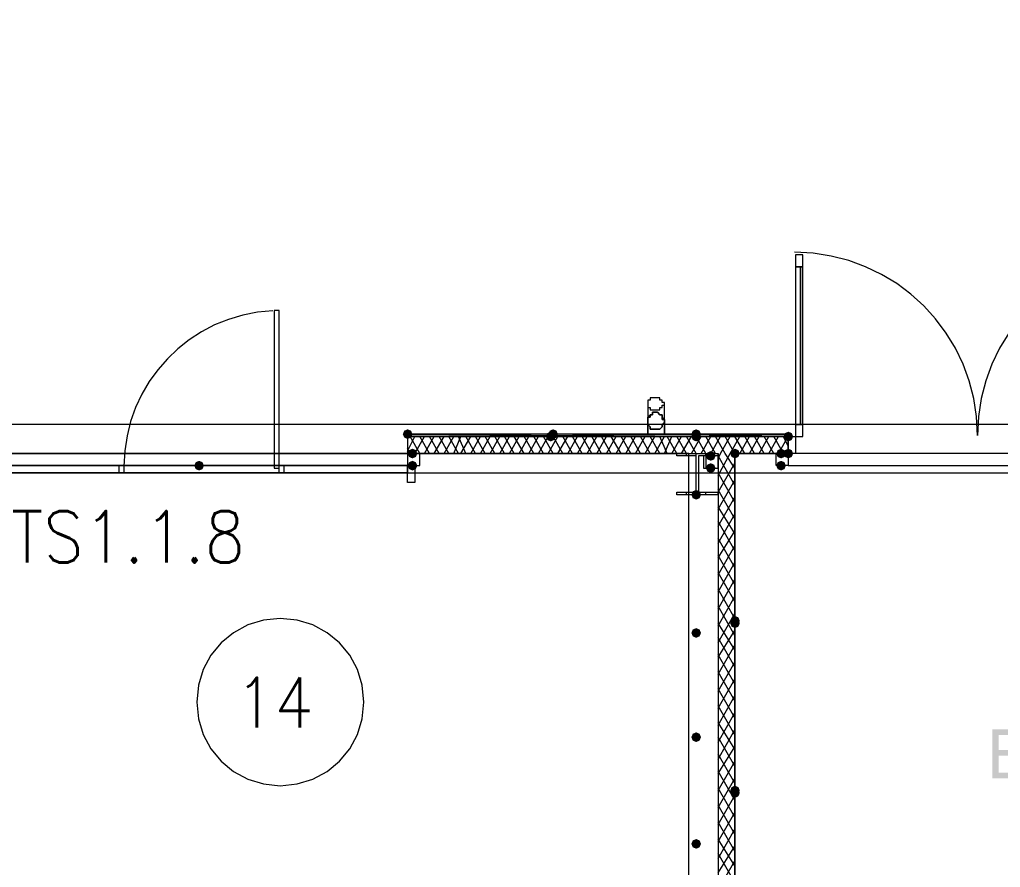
# Model space of a CAD drawing. Header units: millimetres. Extents: x 0 to 420, y 0 to 297.
# Drawn here: x 223.31 to 240.43, y 214.98 to 229.78 of the extents above; entities that cross this region are included whole.
import ezdxf

# ---------------------------------------------------------------- set-up
doc = ezdxf.new("R2010")
doc.units = ezdxf.units.MM
doc.styles.get("Standard").update_dxf_attribs({"font": 'STANDARD'})

msp = doc.modelspace()

# ---------------------------------------------------------------- hatches: boundary and pattern name
for color, points in [(254, [(230.166333, 222.546333), (230.141462, 222.486537), (230.081667, 222.461667), (230.021871, 222.486537), (229.997, 222.546333), (230.021871, 222.606129), (230.081667, 222.631), (230.141462, 222.606129)]), (254, [(232.706333, 222.546333), (232.681462, 222.486537), (232.621667, 222.461667), (232.561871, 222.486537), (232.537, 222.546333), (232.561871, 222.606129), (232.621667, 222.631), (232.681462, 222.606129)]), (254, [(235.204, 222.546333), (235.179129, 222.486537), (235.119333, 222.461667), (235.059538, 222.486537), (235.034667, 222.546333), (235.059537, 222.606129), (235.119333, 222.631), (235.179129, 222.606129)]), (254, [(235.204, 222.546333), (235.179129, 222.486537), (235.119333, 222.461667), (235.059538, 222.486537), (235.034667, 222.546333), (235.059537, 222.606129), (235.119333, 222.631), (235.179129, 222.606129)]), (254, [(232.664, 222.504), (232.639129, 222.444204), (232.579333, 222.419333), (232.519538, 222.444204), (232.494667, 222.504), (232.519537, 222.563796), (232.579333, 222.588667), (232.639129, 222.563796)]), (254, [(235.204, 222.504), (235.179129, 222.444204), (235.119333, 222.419333), (235.059538, 222.444204), (235.034667, 222.504), (235.059537, 222.563796), (235.119333, 222.588667), (235.179129, 222.563796)]), (254, [(235.204, 222.504), (235.179129, 222.444204), (235.119333, 222.419333), (235.059538, 222.444204), (235.034667, 222.504), (235.059537, 222.563796), (235.119333, 222.588667), (235.179129, 222.563796)]), (254, [(236.812667, 222.504), (236.787796, 222.444204), (236.728, 222.419333), (236.668204, 222.444204), (236.643333, 222.504), (236.668204, 222.563796), (236.728, 222.588667), (236.787796, 222.563796)]), (7, [(230.251, 222.207667), (230.226129, 222.147871), (230.166333, 222.123), (230.106538, 222.147871), (230.081667, 222.207667), (230.106537, 222.267462), (230.166333, 222.292333), (230.226129, 222.267463)]), (7, [(235.458, 222.165333), (235.433129, 222.105537), (235.373333, 222.080667), (235.313538, 222.105537), (235.288667, 222.165333), (235.313537, 222.225129), (235.373333, 222.25), (235.433129, 222.225129)]), (254, [(235.881333, 222.207667), (235.856462, 222.147871), (235.796667, 222.123), (235.736871, 222.147871), (235.712, 222.207667), (235.736871, 222.267462), (235.796667, 222.292333), (235.856462, 222.267463)]), (7, [(236.685667, 222.207667), (236.660796, 222.147871), (236.601, 222.123), (236.541204, 222.147871), (236.516333, 222.207667), (236.541204, 222.267462), (236.601, 222.292333), (236.660796, 222.267463)]), (7, [(236.812667, 222.207667), (236.787796, 222.147871), (236.728, 222.123), (236.668204, 222.147871), (236.643333, 222.207667), (236.668204, 222.267462), (236.728, 222.292333), (236.787796, 222.267463)]), (7, [(226.525667, 221.996), (226.500796, 221.936204), (226.441, 221.911333), (226.381204, 221.936204), (226.356333, 221.996), (226.381204, 222.055796), (226.441, 222.080667), (226.500796, 222.055796)]), (7, [(226.525667, 221.996), (226.500796, 221.936204), (226.441, 221.911333), (226.381204, 221.936204), (226.356333, 221.996), (226.381204, 222.055796), (226.441, 222.080667), (226.500796, 222.055796)]), (7, [(230.251, 221.996), (230.226129, 221.936204), (230.166333, 221.911333), (230.106538, 221.936204), (230.081667, 221.996), (230.106537, 222.055796), (230.166333, 222.080667), (230.226129, 222.055796)]), (7, [(236.685667, 221.996), (236.660796, 221.936204), (236.601, 221.911333), (236.541204, 221.936204), (236.516333, 221.996), (236.541204, 222.055796), (236.601, 222.080667), (236.660796, 222.055796)]), (7, [(235.458, 221.953667), (235.433129, 221.893871), (235.373333, 221.869), (235.313538, 221.893871), (235.288667, 221.953667), (235.313537, 222.013462), (235.373333, 222.038333), (235.433129, 222.013463)]), (7, [(235.204, 221.488), (235.179129, 221.428204), (235.119333, 221.403333), (235.059538, 221.428204), (235.034667, 221.488), (235.059537, 221.547796), (235.119333, 221.572667), (235.179129, 221.547796)]), (254, [(235.881333, 219.286667), (235.856462, 219.226871), (235.796667, 219.202), (235.736871, 219.226871), (235.712, 219.286667), (235.736871, 219.346462), (235.796667, 219.371333), (235.856462, 219.346463)]), (254, [(235.881333, 219.244333), (235.856462, 219.184537), (235.796667, 219.159667), (235.736871, 219.184537), (235.712, 219.244333), (235.736871, 219.304129), (235.796667, 219.329), (235.856462, 219.304129)]), (7, [(235.204, 219.075), (235.179129, 219.015204), (235.119333, 218.990333), (235.059538, 219.015204), (235.034667, 219.075), (235.059537, 219.134796), (235.119333, 219.159667), (235.179129, 219.134796)]), (7, [(235.204, 217.254667), (235.179129, 217.194871), (235.119333, 217.17), (235.059538, 217.194871), (235.034667, 217.254667), (235.059537, 217.314462), (235.119333, 217.339333), (235.179129, 217.314463)]), (254, [(235.881333, 216.323333), (235.856462, 216.263537), (235.796667, 216.238667), (235.736871, 216.263537), (235.712, 216.323333), (235.736871, 216.383129), (235.796667, 216.408), (235.856462, 216.383129)]), (254, [(235.881333, 216.281), (235.856462, 216.221204), (235.796667, 216.196333), (235.736871, 216.221204), (235.712, 216.281), (235.736871, 216.340796), (235.796667, 216.365667), (235.856462, 216.340796)]), (7, [(235.204, 215.392), (235.179129, 215.332204), (235.119333, 215.307333), (235.059538, 215.332204), (235.034667, 215.392), (235.059537, 215.451796), (235.119333, 215.476667), (235.179129, 215.451796)])]:
    msp.add_hatch(color=color).paths.add_polyline_path(points, flags=0)
h = msp.add_hatch(color=7)
h.paths.add_polyline_path([(235.119333, 222.546333), (230.081667, 222.546333), (235.119333, 222.504)], flags=0)
h.paths.add_polyline_path([(230.081667, 222.546333), (235.119333, 222.504), (230.081667, 222.504)], flags=0)
h = msp.add_hatch(color=7)
h.paths.add_polyline_path([(236.728, 222.546333), (235.119333, 222.546333), (236.728, 222.504)], flags=0)
h.paths.add_polyline_path([(235.119333, 222.546333), (236.728, 222.504), (235.119333, 222.504)], flags=0)
h = msp.add_hatch(color=7)
h.paths.add_polyline_path([(235.796667, 222.207667), (235.796667, 204.47)], flags=0)
h.paths.add_polyline_path([(235.796667, 204.47), (235.796667, 222.207667)], flags=0)
h = msp.add_hatch(color=7)
h.paths.add_polyline_path([(240.286977, 216.534999), (240.286977, 217.393793), (240.609438, 217.393793), (240.69777, 217.387178), (240.767086, 217.367334), (240.860241, 217.287408), (240.893865, 217.173858), (240.8641, 217.070229), (240.7737, 216.991957), (240.842671, 216.960675), (240.893865, 216.913684), (240.925147, 216.853877), (240.935758, 216.784148), (240.909851, 216.671701), (240.847012, 216.591774), (240.752754, 216.549331), (240.614399, 216.534999)], flags=0)
h.paths.add_polyline_path([(240.401079, 217.032747), (240.586287, 217.032747), (240.651124, 217.035227), (240.694877, 217.042668), (240.75992, 217.085663), (240.781969, 217.160628), (240.761574, 217.235594), (240.703145, 217.280242), (240.651468, 217.289199), (240.572507, 217.292369), (240.401079, 217.292369)], flags=0)
h.paths.add_polyline_path([(240.401079, 216.636423), (240.614399, 216.636423), (240.692121, 216.640281), (240.757164, 216.663984), (240.80071, 216.711388), (240.817798, 216.784148), (240.792993, 216.867382), (240.724642, 216.916991), (240.671381, 216.927671), (240.599516, 216.931323), (240.401079, 216.931323)], flags=0)

# ---------------------------------------------------------------- linework, layer by layer
at = {"color": 7, "lineweight": 0}
for points in [[(113.03, 231.351667), (374.65, 231.351667), (374.65, 222.715667), (113.03, 222.715667)], [(236.855, 225.679), (236.855, 225.467333), (236.982, 225.467333), (236.982, 225.679)], [(236.855, 225.467333), (236.855, 222.715667), (236.939667, 222.715667), (236.939667, 225.467333)], [(236.939667, 225.467333), (236.939667, 222.715667), (236.982, 222.715667), (236.982, 225.467333)], [(227.838, 224.705333), (227.753333, 224.705333), (227.753333, 221.953667), (227.838, 221.953667)], [(234.569, 223.054333), (234.569, 223.096667), (234.526667, 223.096667), (234.526667, 223.139), (234.484333, 223.139), (234.484333, 223.181333), (234.442, 223.181333), (234.399667, 223.181333), (234.357333, 223.181333), (234.315, 223.181333), (234.315, 223.139), (234.272667, 223.139), (234.272667, 223.096667), (234.272667, 223.054333), (234.272667, 223.012), (234.315, 223.012), (234.315, 222.969667), (234.357333, 222.969667), (234.399667, 222.969667), (234.442, 222.969667), (234.484333, 222.969667), (234.484333, 223.012), (234.526667, 223.012), (234.526667, 223.054333)], [(234.653667, 222.546333), (234.569, 222.546333), (234.569, 222.758), (234.569, 222.800333), (234.526667, 222.842667), (234.526667, 222.885), (234.484333, 222.885), (234.442, 222.927333), (234.399667, 222.927333), (234.357333, 222.927333), (234.357333, 222.885), (234.315, 222.885), (234.272667, 222.842667), (234.272667, 222.800333), (234.272667, 222.758), (234.272667, 222.546333), (234.145667, 222.546333), (234.272667, 222.546333), (234.272667, 222.758), (234.272667, 222.800333), (234.272667, 222.842667), (234.315, 222.885), (234.357333, 222.885), (234.357333, 222.927333), (234.399667, 222.927333), (234.442, 222.927333), (234.484333, 222.885), (234.526667, 222.885), (234.526667, 222.842667), (234.526667, 222.800333), (234.569, 222.800333), (234.569, 222.758), (234.569, 222.546333), (234.653667, 222.546333), (234.569, 222.546333), (234.569, 222.758), (234.569, 222.800333), (234.526667, 222.842667), (234.526667, 222.885), (234.484333, 222.885), (234.442, 222.927333), (234.399667, 222.927333), (234.357333, 222.927333), (234.357333, 222.885), (234.315, 222.885), (234.272667, 222.842667), (234.272667, 222.800333), (234.272667, 222.758), (234.272667, 222.546333), (234.145667, 222.546333), (234.272667, 222.546333), (234.272667, 222.758), (234.272667, 222.800333), (234.272667, 222.842667), (234.315, 222.885), (234.357333, 222.885), (234.357333, 222.927333), (234.399667, 222.927333), (234.442, 222.927333), (234.484333, 222.885), (234.526667, 222.885), (234.526667, 222.842667), (234.526667, 222.800333), (234.569, 222.800333), (234.569, 222.758), (234.569, 222.546333), (234.653667, 222.546333), (234.569, 222.546333), (234.569, 222.758), (234.569, 222.800333), (234.526667, 222.800333), (234.526667, 222.842667), (234.526667, 222.885), (234.484333, 222.885), (234.442, 222.927333), (234.399667, 222.927333), (234.357333, 222.927333), (234.357333, 222.885), (234.315, 222.885), (234.272667, 222.842667), (234.272667, 222.800333), (234.272667, 222.758), (234.272667, 222.546333), (234.145667, 222.546333), (234.272667, 222.546333), (234.272667, 222.758), (234.272667, 222.800333), (234.272667, 222.842667), (234.315, 222.885), (234.357333, 222.885), (234.357333, 222.927333), (234.399667, 222.927333), (234.442, 222.927333), (234.484333, 222.885), (234.526667, 222.885), (234.526667, 222.842667), (234.569, 222.800333), (234.569, 222.758), (234.569, 222.546333)], [(234.569, 222.758), (234.526667, 222.715667), (234.526667, 222.673333), (234.484333, 222.631), (234.442, 222.631), (234.399667, 222.631), (234.357333, 222.631), (234.315, 222.631), (234.315, 222.673333), (234.272667, 222.715667), (234.272667, 222.758), (234.272667, 222.800333), (234.272667, 222.842667), (234.315, 222.842667), (234.315, 222.885), (234.357333, 222.885), (234.357333, 222.927333), (234.399667, 222.927333), (234.442, 222.927333), (234.484333, 222.885), (234.526667, 222.885), (234.526667, 222.842667), (234.526667, 222.800333), (234.569, 222.800333), (234.569, 222.758), (234.569, 222.800333), (234.526667, 222.800333), (234.526667, 222.842667), (234.526667, 222.885), (234.484333, 222.885), (234.442, 222.927333), (234.399667, 222.927333), (234.357333, 222.927333), (234.357333, 222.885), (234.315, 222.885), (234.315, 222.842667), (234.272667, 222.842667), (234.272667, 222.800333), (234.272667, 222.758), (234.272667, 222.715667), (234.315, 222.673333), (234.315, 222.631), (234.357333, 222.631), (234.399667, 222.631), (234.442, 222.631), (234.484333, 222.631), (234.526667, 222.673333), (234.526667, 222.715667)], [(234.272667, 222.758), (234.272667, 222.715667), (234.315, 222.673333), (234.315, 222.631), (234.357333, 222.631), (234.399667, 222.631), (234.442, 222.631), (234.484333, 222.631), (234.526667, 222.673333), (234.526667, 222.715667), (234.569, 222.758), (234.569, 222.800333), (234.526667, 222.800333), (234.526667, 222.842667), (234.526667, 222.885), (234.484333, 222.885), (234.442, 222.927333), (234.399667, 222.927333), (234.357333, 222.927333), (234.357333, 222.885), (234.315, 222.885), (234.315, 222.842667), (234.272667, 222.842667), (234.272667, 222.800333)], [(100.922667, 105.029), (386.715, 105.029), (386.715, 222.715667), (100.922667, 222.715667)], [(236.982, 222.504), (236.982, 222.715667), (236.855, 222.715667), (236.855, 222.504)], [(235.119333, 222.546333), (230.081667, 222.546333), (235.119333, 222.504)], [(230.081667, 222.546333), (235.119333, 222.504), (230.081667, 222.504)], [(230.081667, 222.504), (235.119333, 222.504), (235.119333, 222.546333), (230.081667, 222.546333)], [(230.081667, 222.504), (235.119333, 222.504), (235.119333, 222.546333), (230.081667, 222.546333)], [(236.728, 222.546333), (235.119333, 222.546333), (236.728, 222.504)], [(235.119333, 222.546333), (236.728, 222.504), (235.119333, 222.504)], [(236.728, 222.546333), (235.119333, 222.546333), (235.119333, 222.504), (236.728, 222.504)], [(236.728, 222.546333), (235.119333, 222.546333), (235.119333, 222.504), (236.728, 222.504)], [(236.728, 222.207667), (236.728, 222.504), (236.855, 222.504), (236.855, 222.207667)], [(236.728, 222.207667), (236.728, 222.504)], [(217.889667, 222.207667), (217.889667, 187.706), (234.992333, 187.706), (234.992333, 222.207667)], [(230.081667, 221.996), (230.293333, 221.996), (230.293333, 222.207667), (230.081667, 222.207667), (230.081667, 221.996), (230.293333, 221.996), (230.293333, 222.207667), (230.081667, 222.207667)], [(235.500333, 221.488), (234.780667, 221.488), (234.780667, 221.530333), (235.119333, 221.530333), (235.119333, 222.165333), (234.780667, 222.165333), (234.780667, 222.207667), (235.500333, 222.207667), (235.500333, 222.165333), (235.161667, 222.165333), (235.161667, 221.530333), (235.500333, 221.530333)], [(235.500333, 222.165333), (235.288667, 222.165333), (235.288667, 221.953667), (235.500333, 221.953667), (235.500333, 222.165333), (235.246333, 222.165333), (235.246333, 221.953667), (235.500333, 221.953667)], [(235.796667, 222.207667), (235.796667, 204.47)], [(235.796667, 204.47), (235.796667, 222.207667)], [(235.796667, 222.207667), (235.796667, 204.47)], [(235.796667, 222.207667), (235.796667, 204.47)], [(236.516333, 222.207667), (236.728, 222.207667), (236.728, 221.996), (236.516333, 221.996), (236.516333, 222.207667), (236.728, 222.207667), (236.728, 221.996), (236.516333, 221.996)], [(222.800333, 221.996), (230.081667, 221.996), (230.081667, 221.869), (222.800333, 221.869)], [(225.044, 221.996), (225.128667, 221.996), (225.128667, 221.869), (225.044, 221.869)], [(227.838, 221.996), (227.922667, 221.996), (227.922667, 221.869), (227.838, 221.869)], [(230.081667, 221.699667), (230.081667, 221.996), (230.208667, 221.996), (230.208667, 221.699667)]]:
    msp.add_lwpolyline(points, close=True, dxfattribs=at)
for points in [[(240.03, 222.525167), (240.013498, 222.851953), (239.965064, 223.1693), (239.886305, 223.475601), (239.778826, 223.76925), (239.644236, 224.04864), (239.484139, 224.312165), (239.300144, 224.558217), (239.093857, 224.78519), (238.866883, 224.991477), (238.620831, 225.175473), (238.357307, 225.335569), (238.077917, 225.47016), (237.784268, 225.577638), (237.477966, 225.656398), (237.160619, 225.704832), (236.833833, 225.721333)], [(243.226167, 225.721333), (242.899381, 225.704832), (242.582034, 225.656398), (242.275732, 225.577638), (241.982083, 225.47016), (241.702693, 225.335569), (241.439169, 225.175473), (241.193117, 224.991477), (240.966143, 224.78519), (240.759856, 224.558217), (240.575861, 224.312165), (240.415764, 224.04864), (240.281174, 223.76925), (240.173695, 223.475601), (240.094936, 223.1693), (240.046502, 222.851953), (240.03, 222.525167)], [(236.939667, 225.467333), (236.939667, 222.715667)], [(227.730677, 224.702311), (227.46215, 224.676496), (227.202069, 224.625552), (226.951649, 224.550749), (226.712107, 224.453358), (226.484658, 224.334647), (226.270519, 224.195889), (226.070905, 224.038352), (225.887033, 223.863306), (225.72012, 223.672023), (225.57138, 223.465771), (225.442031, 223.245822), (225.333288, 223.013445), (225.246367, 222.76991), (225.182485, 222.516488), (225.142857, 222.254448), (225.128701, 221.985061)], [(234.272667, 223.054333), (234.272667, 222.758)], [(234.569, 222.758), (234.569, 223.054333)], [(230.081667, 222.504), (235.119333, 222.504), (230.081667, 222.504), (235.119333, 222.546333)], [(230.081667, 222.25), (230.208667, 222.504)], [(230.081667, 222.504), (230.081667, 222.207667)], [(230.081667, 222.504), (230.081667, 222.207667)], [(236.728, 222.504), (230.081667, 222.504)], [(230.293333, 222.207667), (230.124, 222.504)], [(230.208667, 222.207667), (230.378, 222.504)], [(230.462667, 222.207667), (230.293333, 222.504)], [(230.378, 222.207667), (230.547333, 222.504)], [(230.632, 222.207667), (230.462667, 222.504)], [(230.547333, 222.207667), (230.716667, 222.504)], [(230.801333, 222.207667), (230.632, 222.504)], [(230.716667, 222.207667), (230.886, 222.504)], [(230.970667, 222.207667), (230.801333, 222.504)], [(230.886, 222.207667), (231.013, 222.504)], [(231.097667, 222.207667), (230.970667, 222.504)], [(231.013, 222.207667), (231.182333, 222.504)], [(231.267, 222.207667), (231.097667, 222.504)], [(231.182333, 222.207667), (231.351667, 222.504)], [(231.436333, 222.207667), (231.267, 222.504)], [(231.351667, 222.207667), (231.521, 222.504)], [(231.605667, 222.207667), (231.436333, 222.504)], [(231.521, 222.207667), (231.690333, 222.504)], [(231.775, 222.207667), (231.605667, 222.504)], [(231.690333, 222.207667), (231.859667, 222.504)], [(231.944333, 222.207667), (231.775, 222.504)], [(231.859667, 222.207667), (232.029, 222.504)], [(232.113667, 222.207667), (231.944333, 222.504)], [(232.029, 222.207667), (232.198333, 222.504)], [(232.283, 222.207667), (232.113667, 222.504)], [(232.198333, 222.207667), (232.367667, 222.504)], [(232.452333, 222.207667), (232.283, 222.504)], [(232.367667, 222.207667), (232.537, 222.504)], [(232.621667, 222.207667), (232.452333, 222.504)], [(232.537, 222.207667), (232.706333, 222.504)], [(232.791, 222.207667), (232.621667, 222.504)], [(232.706333, 222.207667), (232.875667, 222.504)], [(232.960333, 222.207667), (232.791, 222.504)], [(232.875667, 222.207667), (233.045, 222.504)], [(233.129667, 222.207667), (232.960333, 222.504)], [(233.045, 222.207667), (233.214333, 222.504)], [(233.299, 222.207667), (233.129667, 222.504)], [(233.214333, 222.207667), (233.383667, 222.504)], [(233.468333, 222.207667), (233.299, 222.504)], [(233.383667, 222.207667), (233.553, 222.504)], [(233.637667, 222.207667), (233.468333, 222.504)], [(233.553, 222.207667), (233.722333, 222.504)], [(233.807, 222.207667), (233.637667, 222.504)], [(233.722333, 222.207667), (233.891667, 222.504)], [(233.976333, 222.207667), (233.807, 222.504)], [(233.891667, 222.207667), (234.061, 222.504)], [(234.145667, 222.207667), (233.976333, 222.504)], [(234.061, 222.207667), (234.230333, 222.504)], [(234.315, 222.207667), (234.145667, 222.504)], [(234.230333, 222.207667), (234.399667, 222.504)], [(234.484333, 222.207667), (234.315, 222.504)], [(234.399667, 222.207667), (234.569, 222.504)], [(234.611333, 222.207667), (234.484333, 222.504)], [(234.569, 222.207667), (234.696, 222.504)], [(234.780667, 222.207667), (234.611333, 222.504)], [(234.696, 222.207667), (234.865333, 222.504)], [(234.95, 222.207667), (234.780667, 222.504)], [(234.865333, 222.207667), (235.034667, 222.504)], [(235.119333, 222.207667), (234.95, 222.504)], [(235.034667, 222.207667), (235.204, 222.504)], [(235.119333, 222.546333), (236.728, 222.546333), (235.119333, 222.504), (236.728, 222.504)], [(235.288667, 222.207667), (235.119333, 222.504)], [(235.204, 222.207667), (235.373333, 222.504)], [(235.458, 222.207667), (235.288667, 222.504)], [(235.373333, 222.207667), (235.542667, 222.504)], [(235.627333, 222.207667), (235.458, 222.504)], [(235.542667, 222.207667), (235.712, 222.504)], [(235.796667, 222.207667), (235.627333, 222.504)], [(235.712, 222.207667), (235.881333, 222.504)], [(235.966, 222.207667), (235.796667, 222.504)], [(235.881333, 222.207667), (236.050667, 222.504)], [(236.135333, 222.207667), (235.966, 222.504)], [(236.050667, 222.207667), (236.22, 222.504)], [(236.304667, 222.207667), (236.135333, 222.504)], [(236.22, 222.207667), (236.389333, 222.504)], [(236.474, 222.207667), (236.304667, 222.504)], [(236.389333, 222.207667), (236.558667, 222.504)], [(236.643333, 222.207667), (236.474, 222.504)], [(236.558667, 222.207667), (236.728, 222.504)], [(236.728, 222.334667), (236.643333, 222.504)], [(236.728, 222.504), (236.728, 222.207667)], [(230.124, 222.207667), (230.081667, 222.292333)], [(222.800333, 222.080667), (222.800333, 222.207667), (226.441, 222.207667)], [(226.441, 221.996), (222.800333, 221.996), (222.800333, 222.080667)], [(226.441, 222.207667), (230.081667, 222.207667), (230.081667, 222.080667)], [(230.081667, 222.080667), (230.081667, 221.996), (226.441, 221.996)], [(230.208667, 222.207667), (235.500333, 222.207667)], [(234.780667, 222.165333), (234.780667, 222.207667)], [(234.95, 222.165333), (234.95, 222.207667)], [(235.119333, 221.488), (235.119333, 222.207667)], [(235.288667, 222.165333), (235.288667, 222.207667)], [(235.500333, 222.123), (235.542667, 222.207667)], [(235.500333, 221.826667), (235.712, 222.207667)], [(235.500333, 222.165333), (235.500333, 222.207667)], [(235.500333, 222.207667), (235.500333, 191.177333)], [(235.796667, 221.657333), (235.500333, 222.165333)], [(235.796667, 221.953667), (235.627333, 222.207667)], [(235.796667, 222.207667), (235.796667, 204.47), (235.796667, 222.207667), (235.796667, 204.47)], [(235.796667, 191.177333), (235.796667, 222.207667)], [(235.796667, 222.207667), (236.728, 222.207667)], [(240.072333, 222.207667), (236.728, 222.207667), (236.728, 222.080667)], [(236.728, 222.080667), (236.728, 221.996), (240.072333, 221.996)], [(243.374333, 222.080667), (243.374333, 222.207667), (240.072333, 222.207667)], [(240.072333, 221.996), (243.374333, 221.996), (243.374333, 222.080667)], [(235.500333, 221.530333), (235.796667, 222.038333)], [(235.796667, 221.361), (235.500333, 221.869)], [(235.500333, 221.234), (235.796667, 221.742)], [(235.796667, 221.064667), (235.500333, 221.572667)], [(234.780667, 221.488), (234.780667, 221.530333)], [(234.95, 221.488), (234.95, 221.530333)], [(235.288667, 221.488), (235.288667, 221.530333)], [(235.500333, 221.488), (235.500333, 221.530333)], [(235.500333, 220.937667), (235.796667, 221.445667)], [(235.796667, 220.810667), (235.500333, 221.276333)], [(235.500333, 220.641333), (235.796667, 221.149333)], [(235.796667, 220.514333), (235.500333, 221.022333)], [(235.500333, 220.387333), (235.796667, 220.853)], [(235.796667, 220.218), (235.500333, 220.726)], [(235.500333, 220.091), (235.796667, 220.599)], [(235.796667, 219.921667), (235.500333, 220.429667)], [(235.500333, 219.794667), (235.796667, 220.302667)], [(235.796667, 219.625333), (235.500333, 220.133333)], [(235.500333, 219.498333), (235.796667, 220.006333)], [(235.796667, 219.329), (235.500333, 219.837)], [(235.500333, 219.202), (235.796667, 219.71)], [(235.796667, 219.032667), (235.500333, 219.540667)], [(235.500333, 218.905667), (235.796667, 219.413667)], [(229.319667, 217.8685), (229.289995, 218.162844), (229.204894, 218.436996), (229.070238, 218.685083), (228.891899, 218.901232), (228.675749, 219.079572), (228.427662, 219.214228), (228.15351, 219.299328), (227.859167, 219.329), (227.564823, 219.299328), (227.290671, 219.214228), (227.042584, 219.079572), (226.826434, 218.901232), (226.648095, 218.685083), (226.513439, 218.436996), (226.428339, 218.162844), (226.398667, 217.8685)], [(235.796667, 218.778667), (235.500333, 219.244333)], [(235.500333, 218.651667), (235.796667, 219.117333)], [(235.796667, 218.482333), (235.500333, 218.990333)], [(235.500333, 218.355333), (235.796667, 218.863333)], [(235.796667, 218.186), (235.500333, 218.694)], [(235.500333, 218.059), (235.796667, 218.567)], [(235.796667, 217.889667), (235.500333, 218.397667)], [(235.500333, 217.762667), (235.796667, 218.270667)], [(235.796667, 217.593333), (235.500333, 218.101333)], [(235.500333, 217.466333), (235.796667, 217.974333)], [(226.398667, 217.8685), (226.428339, 217.574156), (226.513439, 217.300004), (226.648095, 217.051917), (226.826434, 216.835768), (227.042584, 216.657428), (227.290671, 216.522772), (227.564823, 216.437672), (227.859167, 216.408), (228.15351, 216.437672), (228.427662, 216.522772), (228.675749, 216.657428), (228.891899, 216.835768), (229.070238, 217.051917), (229.204894, 217.300004), (229.289995, 217.574156), (229.319667, 217.8685)], [(235.796667, 217.297), (235.500333, 217.805)], [(235.500333, 217.17), (235.796667, 217.678)], [(235.796667, 217.043), (235.500333, 217.508667)], [(235.500333, 216.873667), (235.796667, 217.381667)], [(235.796667, 216.746667), (235.500333, 217.254667)], [(235.500333, 216.619667), (235.796667, 217.085333)], [(235.796667, 216.450333), (235.500333, 216.958333)], [(235.500333, 216.323333), (235.796667, 216.831333)], [(235.796667, 216.154), (235.500333, 216.662)], [(235.500333, 216.027), (235.796667, 216.535)], [(235.796667, 215.857667), (235.500333, 216.365667)], [(235.500333, 215.730667), (235.796667, 216.238667)], [(235.796667, 215.561333), (235.500333, 216.069333)], [(235.500333, 215.434333), (235.796667, 215.942333)], [(235.796667, 215.265), (235.500333, 215.773)], [(235.500333, 215.138), (235.796667, 215.646)], [(235.796667, 215.011), (235.500333, 215.476667)], [(235.500333, 214.884), (235.796667, 215.349667)], [(235.796667, 214.714667), (235.500333, 215.222667)], [(235.500333, 214.587667), (235.796667, 215.095667)]]:
    msp.add_lwpolyline(points, dxfattribs=at)
at = {"color": 8, "lineweight": 0}
msp.add_lwpolyline([(239.268, 196.638333), (239.268, 187.706), (251.883333, 187.706), (251.883333, 222.207667), (235.796667, 222.207667), (235.796667, 196.638333)], close=True, dxfattribs=at)
at = {"color": 6, "lineweight": 0}
msp.add_lwpolyline([(134.704667, 221.869), (354.795667, 221.869), (367.411, 221.869), (367.411, 215.392), (376.851333, 215.392), (379.645333, 215.392), (379.645333, 191.135), (373.168333, 191.135), (373.168333, 163.872333), (372.999, 163.872333), (373.168333, 163.872333), (373.168333, 127.973667), (379.941667, 127.973667), (379.941667, 112.352667), (375.369667, 112.352667), (368.257667, 112.352667), (368.257667, 105.875667), (266.530667, 105.875667), (120.734667, 105.875667)], dxfattribs=at)

# ---------------------------------------------------------------- texts
at = {"color": 7, "attachment_point": 1}
for s, insert, char_height, width in [('BTS1.1.8', (222.419326, 221.204234), 0.90157, 4.40767536), ('14', (227.075993, 218.29603), 0.872032, 0.96892444)]:
    msp.add_mtext(s, dxfattribs=dict(at, insert=insert, char_height=char_height, width=width))

doc.saveas('drawing.dxf')
